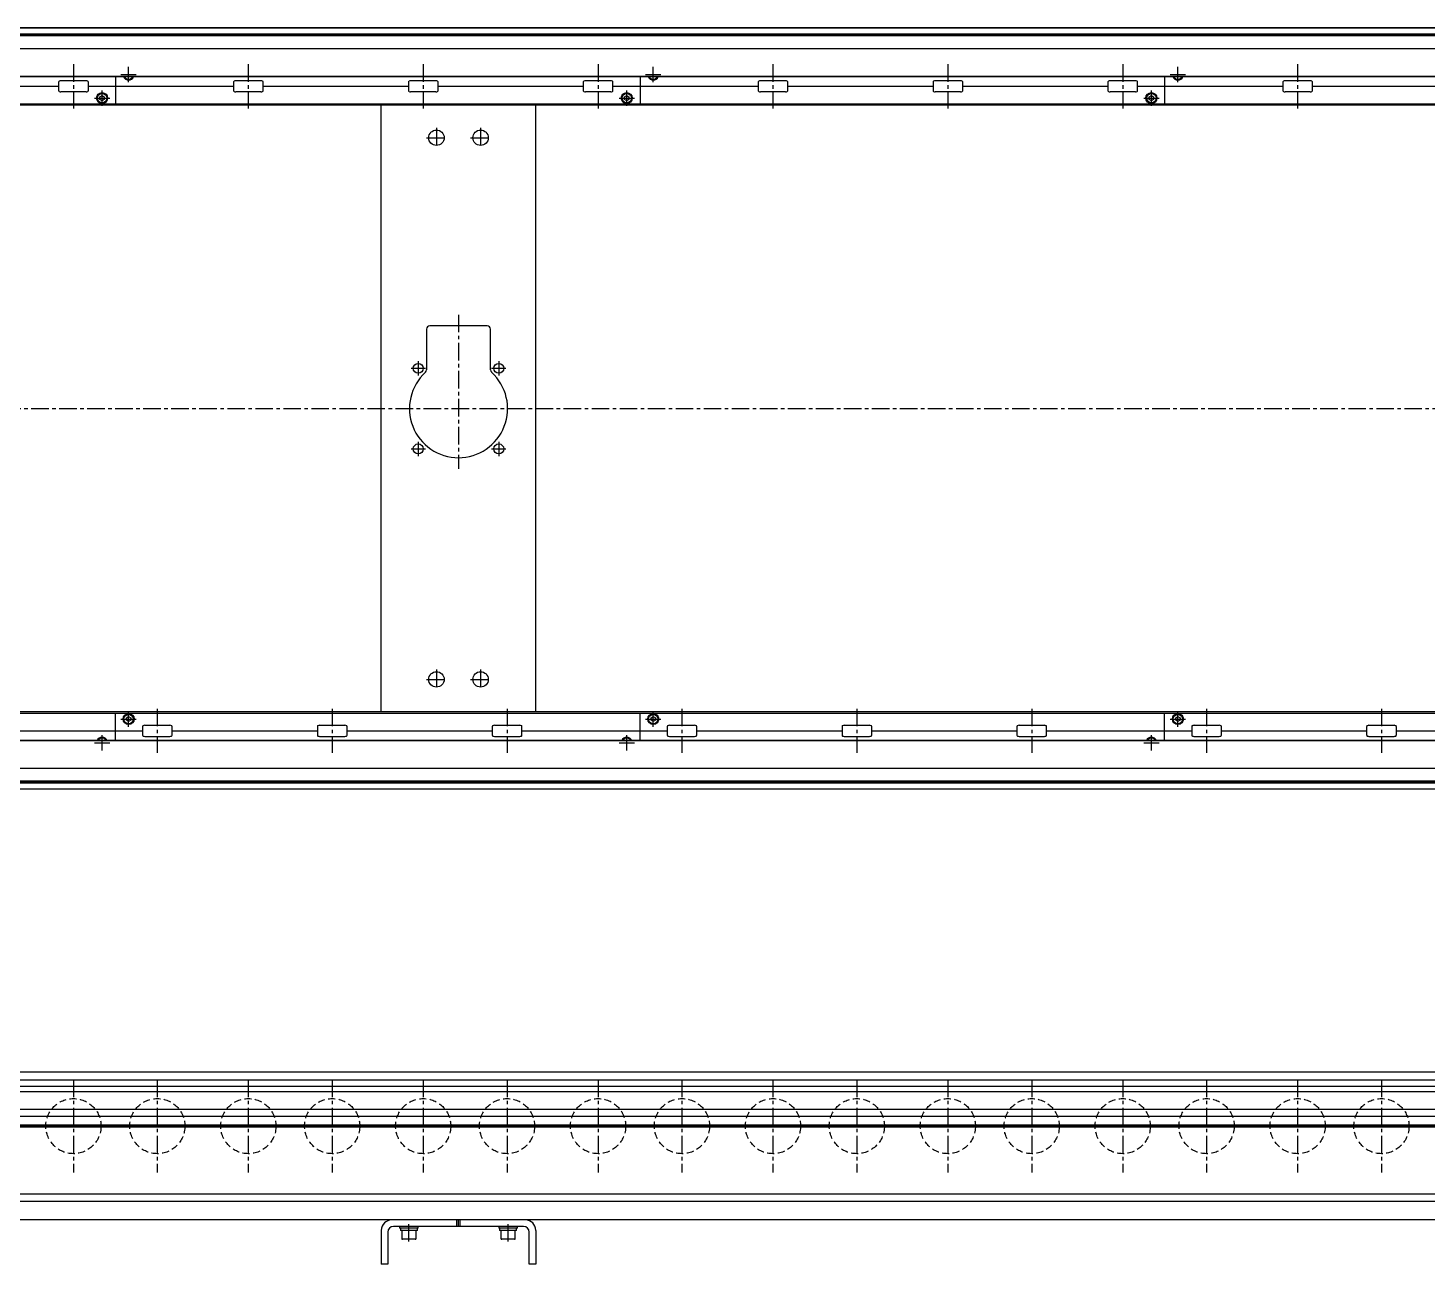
# Model space of a CAD drawing. Extents: x -10 to 5125, y -8 to 1201.
# Drawn here: x 1322 to 2590, y 28 to 1148 of the extents above; entities that cross this region are included whole.
import ezdxf

# ---------------------------------------------------------------- set-up
doc = ezdxf.new("R2010")
doc.units = 0
doc.header["$LTSCALE"] = 0.5
doc.linetypes.add('CENTER', pattern=[50.8, 31.75, -6.35, 6.35, -6.35])
doc.linetypes.add('DASHED', pattern=[19.05, 12.7, -6.35])
for name, color, linetype in [('MSM_CENTER', 1, 'CENTER'), ('MSM_CONTINUOUS', 7, 'CONTINUOUS'), ('MSM_DASHED', 4, 'DASHED')]:
    doc.layers.add(name, color=color, linetype=linetype)

msp = doc.modelspace()

# ---------------------------------------------------------------- linework, layer by layer
at = {"layer": 'MSM_CENTER'}
for p, q in [((1363.2, 1115.5), (1363.2, 1075.5)), ((1406.2, 1106.2), (1420.2, 1106.2)), ((1413.2, 1099.2), (1413.2, 1113.3)), ((1521.7, 1115.5), (1521.7, 1075.5)), ((1680.2, 1115.5), (1680.2, 1075.5)), ((1838.7, 1115.5), (1838.7, 1075.5)), ((1881.7, 1106.2), (1895.7, 1106.2)), ((1888.7, 1099.2), (1888.7, 1113.3)), ((1997.2, 1115.5), (1997.2, 1075.5)), ((2155.7, 1115.5), (2155.7, 1075.5)), ((2314.2, 1115.5), (2314.2, 1075.5)), ((2357.2, 1106.2), (2371.2, 1106.2)), ((2364.2, 1099.2), (2364.2, 1113.3)), ((2472.7, 1115.5), (2472.7, 1075.5)), ((1389.2, 1077.7), (1389.2, 1091.8)), ((1864.7, 1077.7), (1864.7, 1091.8)), ((2340.2, 1077.7), (2340.2, 1091.8)), ((1382.2, 1084.8), (1396.2, 1084.8)), ((1857.7, 1084.8), (1871.8, 1084.8)), ((2333.2, 1084.8), (2347.2, 1084.8)), ((1692.2, 1057.9), (1692.2, 1039.9)), ((1732.2, 1057.9), (1732.2, 1039.9)), ((1683.2, 1048.9), (1701.2, 1048.9)), ((1723.2, 1048.9), (1741.2, 1048.9)), ((1712.2, 888.4), (1712.2, 748.9)), ((1669.2, 839.9), (1682.2, 839.9)), ((1675.7, 846.4), (1675.7, 833.4)), ((1742.2, 839.9), (1755.2, 839.9)), ((1748.7, 846.4), (1748.7, 833.4)), ((359.7, 803.4), (4267.9, 803.4)), ((1669.2, 766.9), (1682.2, 766.9)), ((1675.7, 773.4), (1675.7, 760.4)), ((1742.2, 766.9), (1755.2, 766.9)), ((1748.7, 773.4), (1748.7, 760.4)), ((1692.2, 566.9), (1692.2, 548.9)), ((1732.2, 566.9), (1732.2, 548.9)), ((1683.2, 557.9), (1701.2, 557.9)), ((1723.2, 557.9), (1741.2, 557.9)), ((1406.2, 522), (1420.2, 522)), ((1413.2, 515), (1413.2, 529.1)), ((1439.2, 531.3), (1439.2, 491.3)), ((1597.7, 531.3), (1597.7, 491.3)), ((1756.2, 531.3), (1756.2, 491.3)), ((1881.7, 522), (1895.7, 522)), ((1888.7, 515), (1888.7, 529.1)), ((1914.7, 531.3), (1914.7, 491.3)), ((2073.2, 531.3), (2073.2, 491.3)), ((2231.7, 531.3), (2231.7, 491.3)), ((2357.2, 522), (2371.2, 522)), ((2364.2, 515), (2364.2, 529.1)), ((2390.2, 531.3), (2390.2, 491.3)), ((2548.7, 531.3), (2548.7, 491.3)), ((1389.2, 493.5), (1389.2, 507.5)), ((1864.7, 493.5), (1864.7, 507.5)), ((2340.2, 493.5), (2340.2, 507.5)), ((1382.2, 500.5), (1396.2, 500.5)), ((1857.7, 500.5), (1871.8, 500.5)), ((2333.2, 500.5), (2347.2, 500.5)), ((1363.2, 195), (1363.2, 111)), ((1439.2, 195), (1439.2, 111)), ((1521.7, 195), (1521.7, 111)), ((1597.7, 195), (1597.7, 111)), ((1680.2, 195), (1680.2, 111)), ((1756.2, 195), (1756.2, 111)), ((1838.7, 195), (1838.7, 111)), ((1914.7, 195), (1914.7, 111)), ((1997.2, 195), (1997.2, 111)), ((2073.2, 195), (2073.2, 111)), ((2155.7, 195), (2155.7, 111)), ((2231.7, 195), (2231.7, 111)), ((2314.2, 195), (2314.2, 111)), ((2390.2, 195), (2390.2, 111)), ((2472.7, 195), (2472.7, 111)), ((2548.7, 195), (2548.7, 111)), ((367.2, 153), (4258.3, 153)), ((1667.2, 48.4), (1667.2, 64)), ((1757.2, 48.4), (1757.2, 64))]:
    msp.add_line(p, q, dxfattribs=at)
at = {"layer": 'MSM_CONTINUOUS'}
for p, q in [((4257.9, 1148.4), (370.6, 1148.4)), ((4256.2, 1148.3), (372.2, 1148.3)), ((4231.6, 1142.9), (396.9, 1142.9)), ((4231.5, 1142), (397, 1142)), ((4256.2, 1129.5), (372.2, 1129.5)), ((4231.6, 1141.2), (396.9, 1141.2)), ((4256.2, 1104.1), (372.2, 1104.1)), ((4256.2, 1104.5), (422.2, 1104.5)), ((1401.2, 1104.1), (1401.2, 1079.4)), ((1413.2, 1103.9), (1412.9, 1104.1)), ((1413.6, 1104.1), (1413.2, 1103.9)), ((1876.7, 1104.1), (1876.7, 1079.4)), ((1888.7, 1103.9), (1888.4, 1104.1)), ((1889.1, 1104.1), (1888.7, 1103.9)), ((2352.2, 1104.1), (2352.2, 1079.4)), ((2364.2, 1103.9), (2363.9, 1104.1)), ((2364.6, 1104.1), (2364.2, 1103.9)), ((1349.8, 1095.5), (1218.2, 1095.5)), ((1349.8, 1099.5), (1349.8, 1091.5)), ((1374.7, 1100.5), (1351.8, 1100.5)), ((1374.7, 1090.5), (1351.8, 1090.5)), ((1376.7, 1091.5), (1376.7, 1099.5)), ((1508.3, 1095.5), (1376.7, 1095.5)), ((1508.3, 1099.5), (1508.3, 1091.5)), ((1533.2, 1100.5), (1510.3, 1100.5)), ((1533.2, 1090.5), (1510.3, 1090.5)), ((1535.2, 1091.5), (1535.2, 1099.5)), ((1666.8, 1095.5), (1535.2, 1095.5)), ((1666.8, 1099.5), (1666.8, 1091.5)), ((1691.7, 1100.5), (1668.8, 1100.5)), ((1691.7, 1090.5), (1668.8, 1090.5)), ((1693.7, 1091.5), (1693.7, 1099.5)), ((1825.3, 1095.5), (1693.7, 1095.5)), ((1825.3, 1099.5), (1825.3, 1091.5)), ((1850.2, 1100.5), (1827.3, 1100.5)), ((1850.2, 1090.5), (1827.3, 1090.5)), ((1852.2, 1091.5), (1852.2, 1099.5)), ((1983.8, 1095.5), (1852.2, 1095.5)), ((1983.8, 1099.5), (1983.8, 1091.5)), ((2008.7, 1100.5), (1985.8, 1100.5)), ((2008.7, 1090.5), (1985.8, 1090.5)), ((2010.7, 1091.5), (2010.7, 1099.5)), ((2142.3, 1095.5), (2010.7, 1095.5)), ((2142.3, 1099.5), (2142.3, 1091.5)), ((2167.2, 1100.5), (2144.3, 1100.5)), ((2167.2, 1090.5), (2144.3, 1090.5)), ((2169.2, 1091.5), (2169.2, 1099.5)), ((2300.8, 1095.5), (2169.2, 1095.5)), ((2300.8, 1099.5), (2300.8, 1091.5)), ((2325.7, 1100.5), (2302.8, 1100.5)), ((2325.7, 1090.5), (2302.8, 1090.5)), ((2327.7, 1091.5), (2327.7, 1099.5)), ((2459.3, 1095.5), (2327.7, 1095.5)), ((2459.3, 1099.5), (2459.3, 1091.5)), ((2484.2, 1100.5), (2461.3, 1100.5)), ((2484.2, 1090.5), (2461.3, 1090.5)), ((2486.2, 1091.5), (2486.2, 1099.5)), ((2617.8, 1095.5), (2486.2, 1095.5)), ((4254.2, 1079.4), (450.2, 1079.4)), ((4257.9, 1078.4), (450.2, 1078.4)), ((1387.2, 1085.9), (1389.2, 1087.1)), ((1387.2, 1083.6), (1387.2, 1085.9)), ((1389.2, 1082.4), (1387.2, 1083.6)), ((1389.2, 1087.1), (1391.2, 1085.9)), ((1391.2, 1083.6), (1389.2, 1082.4)), ((1391.2, 1085.9), (1391.2, 1083.6)), ((1642.2, 528.4), (1642.2, 1078.4)), ((1782.2, 528.4), (1782.2, 1078.4)), ((1862.7, 1085.9), (1864.7, 1087.1)), ((1862.7, 1083.6), (1862.7, 1085.9)), ((1864.7, 1082.4), (1862.7, 1083.6)), ((1864.7, 1087.1), (1866.7, 1085.9)), ((1866.7, 1083.6), (1864.7, 1082.4)), ((1866.7, 1085.9), (1866.7, 1083.6)), ((2338.2, 1085.9), (2340.2, 1087.1)), ((2338.2, 1083.6), (2338.2, 1085.9)), ((2340.2, 1082.4), (2338.2, 1083.6)), ((2340.2, 1087.1), (2342.2, 1085.9)), ((2342.2, 1083.6), (2340.2, 1082.4)), ((2342.2, 1085.9), (2342.2, 1083.6)), ((1683.2, 875.4), (1683.2, 838.5)), ((1738.2, 878.4), (1686.2, 878.4)), ((1741.2, 838.5), (1741.2, 875.4)), ((4257.9, 528.4), (450.2, 528.4)), ((450.2, 527.4), (4254.2, 527.4)), ((1401.2, 502.6), (1401.2, 527.4)), ((1411.2, 523.2), (1413.2, 524.4)), ((1411.2, 520.9), (1411.2, 523.2)), ((1413.2, 519.7), (1411.2, 520.9)), ((1413.2, 524.4), (1415.2, 523.2)), ((1415.2, 520.9), (1413.2, 519.7)), ((1415.2, 523.2), (1415.2, 520.9)), ((1876.7, 502.6), (1876.7, 527.4)), ((1886.7, 523.2), (1888.7, 524.4)), ((1886.7, 520.9), (1886.7, 523.2)), ((1888.7, 519.7), (1886.7, 520.9)), ((1888.7, 524.4), (1890.7, 523.2)), ((1890.7, 520.9), (1888.7, 519.7)), ((1890.7, 523.2), (1890.7, 520.9)), ((2352.2, 502.6), (2352.2, 527.4)), ((2362.2, 523.2), (2364.2, 524.4)), ((2362.2, 520.9), (2362.2, 523.2)), ((2364.2, 519.7), (2362.2, 520.9)), ((2364.2, 524.4), (2366.2, 523.2)), ((2366.2, 520.9), (2364.2, 519.7)), ((2366.2, 523.2), (2366.2, 520.9)), ((1294.2, 511.3), (1425.8, 511.3)), ((1425.8, 515.3), (1425.8, 507.3)), ((1427.8, 516.3), (1450.7, 516.3)), ((1452.7, 507.3), (1452.7, 515.3)), ((1452.7, 511.3), (1584.3, 511.3)), ((1584.3, 515.3), (1584.3, 507.3)), ((1586.3, 516.3), (1609.2, 516.3)), ((1611.2, 507.3), (1611.2, 515.3)), ((1611.2, 511.3), (1742.8, 511.3)), ((1742.8, 515.3), (1742.8, 507.3)), ((1744.8, 516.3), (1767.7, 516.3)), ((1769.7, 507.3), (1769.7, 515.3)), ((1769.7, 511.3), (1901.3, 511.3)), ((1901.3, 515.3), (1901.3, 507.3)), ((1903.3, 516.3), (1926.2, 516.3)), ((1928.2, 507.3), (1928.2, 515.3)), ((1928.2, 511.3), (2059.8, 511.3)), ((2059.8, 515.3), (2059.8, 507.3)), ((2061.8, 516.3), (2084.7, 516.3)), ((2086.7, 507.3), (2086.7, 515.3)), ((2086.7, 511.3), (2218.3, 511.3)), ((2218.3, 515.3), (2218.3, 507.3)), ((2220.3, 516.3), (2243.2, 516.3)), ((2245.2, 507.3), (2245.2, 515.3)), ((2245.2, 511.3), (2376.8, 511.3)), ((2376.8, 515.3), (2376.8, 507.3)), ((2378.8, 516.3), (2401.7, 516.3)), ((2403.7, 507.3), (2403.7, 515.3)), ((2403.7, 511.3), (2535.3, 511.3)), ((2535.3, 515.3), (2535.3, 507.3)), ((2537.3, 516.3), (2560.2, 516.3)), ((2562.2, 507.3), (2562.2, 515.3)), ((2562.2, 511.3), (2693.8, 511.3)), ((4256.2, 502.6), (372.2, 502.6)), ((4256.2, 502.2), (422.2, 502.2)), ((1388.9, 502.6), (1389.2, 502.9)), ((1389.2, 502.9), (1389.6, 502.6)), ((1427.8, 506.3), (1450.7, 506.3)), ((1586.3, 506.3), (1609.2, 506.3)), ((1744.8, 506.3), (1767.7, 506.3)), ((1864.4, 502.6), (1864.7, 502.9)), ((1864.7, 502.9), (1865.1, 502.6)), ((1903.3, 506.3), (1926.2, 506.3)), ((2061.8, 506.3), (2084.7, 506.3)), ((2220.3, 506.3), (2243.2, 506.3)), ((2339.9, 502.6), (2340.2, 502.9)), ((2340.2, 502.9), (2340.6, 502.6)), ((2378.8, 506.3), (2401.7, 506.3)), ((2537.3, 506.3), (2560.2, 506.3)), ((4256.2, 477.2), (372.2, 477.2)), ((4257.9, 458.4), (370.6, 458.4)), ((4256.2, 458.4), (372.2, 458.4)), ((4231.6, 465.6), (396.9, 465.6)), ((4231.6, 463.9), (396.9, 463.9)), ((4231.5, 464.7), (397, 464.7)), ((4256.2, 202), (372.2, 202)), ((4256.2, 194.6), (674.4, 194.6)), ((4140.2, 189), (676.6, 189)), ((4140.2, 184), (678.6, 184)), ((4040.2, 168.2), (667.2, 168.2)), ((4040.2, 161.8), (682.2, 161.8)), ((4040.2, 153.9), (682.2, 153.9)), ((4040.2, 153), (682.2, 153)), ((4040.2, 152.1), (682.2, 152.1)), ((4040.2, 91.3), (682.2, 91.3)), ((4040.2, 84.8), (679.7, 84.8)), ((4257.9, 68), (472.2, 68)), ((1710.7, 62), (1710.7, 68)), ((1712.2, 62), (1712.2, 68)), ((1713.7, 62), (1713.7, 68)), ((1642.2, 58.5), (1642.2, 28)), ((1648.2, 57), (1648.2, 28)), ((1771.2, 62), (1653.2, 62)), ((1658.7, 62), (1658.7, 60.4)), ((1675.7, 60.4), (1658.7, 60.4)), ((1659.5, 60.4), (1659.5, 58.4)), ((1674.9, 58.4), (1659.5, 58.4)), ((1660.7, 58.4), (1660.7, 51.2)), ((1673.7, 51.2), (1673.7, 58.4)), ((1674.9, 58.4), (1674.9, 60.4)), ((1675.7, 60.4), (1675.7, 62)), ((1748.7, 62), (1748.7, 60.4)), ((1765.7, 60.4), (1748.7, 60.4)), ((1749.5, 60.4), (1749.5, 58.4)), ((1764.9, 58.4), (1749.5, 58.4)), ((1750.7, 58.4), (1750.7, 51.2)), ((1763.7, 51.2), (1763.7, 58.4)), ((1764.9, 58.4), (1764.9, 60.4)), ((1765.7, 60.4), (1765.7, 62)), ((1776.2, 28), (1776.2, 57)), ((1782.2, 58.5), (1782.2, 28)), ((1672.9, 50.4), (1661.5, 50.4)), ((1762.9, 50.4), (1751.5, 50.4)), ((1648.2, 28), (1642.2, 28)), ((1782.2, 28), (1776.2, 28))]:
    msp.add_line(p, q, dxfattribs=at)
for centre, radius in [((1389.2, 1084.8), 5), ((1389.2, 1084.8), 4.25), ((1864.7, 1084.8), 5), ((1864.7, 1084.8), 4.25), ((2340.2, 1084.8), 5), ((2340.2, 1084.8), 4.25), ((1692.2, 1048.9), 7), ((1732.2, 1048.9), 7), ((1675.7, 839.9), 4.5), ((1748.7, 839.9), 4.5), ((1675.7, 766.9), 4.5), ((1748.7, 766.9), 4.5), ((1692.2, 557.9), 7), ((1732.2, 557.9), 7), ((1413.2, 522), 5), ((1413.2, 522), 4.25), ((1888.7, 522), 5), ((1888.7, 522), 4.25), ((2364.2, 522), 5), ((2364.2, 522), 4.25)]:
    msp.add_circle(centre, radius, dxfattribs=at)
for centre, radius, start, end in [((1413.2, 1106.2), 5, 204.8346, 335.1654), ((1413.2, 1106.2), 4.25, 209.6116, 330.3884), ((1888.7, 1106.2), 5, 204.8346, 335.1654), ((1888.7, 1106.2), 4.25, 209.6116, 330.3884), ((2364.2, 1106.2), 5, 204.8346, 335.1654), ((2364.2, 1106.2), 4.25, 209.6116, 330.3884), ((1350.7, 1099.4), 0.882, 115.5328, 172.1027), ((1350.7, 1091.6), 0.882, 187.8973, 244.4672), ((1351.8, 1097.1), 3.41, 89.6687, 115.2454), ((1351.8, 1093.9), 3.41, 244.7546, 270.3313), ((1374.7, 1097.1), 3.41, 64.7546, 90.3313), ((1374.7, 1093.9), 3.41, 269.6687, 295.2454), ((1375.8, 1099.4), 0.882, 7.8973, 64.4672), ((1375.8, 1091.6), 0.882, 295.5328, 352.1027), ((1509.2, 1099.4), 0.882, 115.5328, 172.1027), ((1509.2, 1091.6), 0.882, 187.8973, 244.4672), ((1510.3, 1097.1), 3.41, 89.6687, 115.2454), ((1510.3, 1093.9), 3.41, 244.7546, 270.3313), ((1533.2, 1097.1), 3.41, 64.7546, 90.3313), ((1533.2, 1093.9), 3.41, 269.6687, 295.2454), ((1534.3, 1099.4), 0.882, 7.8973, 64.4672), ((1534.3, 1091.6), 0.882, 295.5328, 352.1027), ((1667.7, 1099.4), 0.882, 115.5328, 172.1027), ((1667.7, 1091.6), 0.882, 187.8973, 244.4672), ((1668.8, 1097.1), 3.41, 89.6687, 115.2454), ((1668.8, 1093.9), 3.41, 244.7546, 270.3313), ((1691.7, 1097.1), 3.41, 64.7546, 90.3313), ((1691.7, 1093.9), 3.41, 269.6687, 295.2454), ((1692.8, 1099.4), 0.882, 7.8973, 64.4672), ((1692.8, 1091.6), 0.882, 295.5328, 352.1027), ((1826.2, 1099.4), 0.882, 115.5328, 172.1027), ((1826.2, 1091.6), 0.882, 187.8973, 244.4672), ((1827.3, 1097.1), 3.41, 89.6687, 115.2454), ((1827.3, 1093.9), 3.41, 244.7546, 270.3313), ((1850.2, 1097.1), 3.41, 64.7546, 90.3313), ((1850.2, 1093.9), 3.41, 269.6687, 295.2454), ((1851.3, 1099.4), 0.882, 7.8973, 64.4672), ((1851.3, 1091.6), 0.882, 295.5328, 352.1027), ((1984.7, 1099.4), 0.882, 115.5328, 172.1027), ((1984.7, 1091.6), 0.882, 187.8973, 244.4672), ((1985.8, 1097.1), 3.41, 89.6687, 115.2454), ((1985.8, 1093.9), 3.41, 244.7546, 270.3313), ((2008.7, 1097.1), 3.41, 64.7546, 90.3313), ((2008.7, 1093.9), 3.41, 269.6687, 295.2454), ((2009.8, 1099.4), 0.882, 7.8973, 64.4672), ((2009.8, 1091.6), 0.882, 295.5328, 352.1027), ((2143.2, 1099.4), 0.882, 115.5328, 172.1027), ((2143.2, 1091.6), 0.882, 187.8973, 244.4672), ((2144.3, 1097.1), 3.41, 89.6687, 115.2454), ((2144.3, 1093.9), 3.41, 244.7546, 270.3313), ((2167.2, 1097.1), 3.41, 64.7546, 90.3313), ((2167.2, 1093.9), 3.41, 269.6687, 295.2454), ((2168.3, 1099.4), 0.882, 7.8973, 64.4672), ((2168.3, 1091.6), 0.882, 295.5328, 352.1027), ((2301.7, 1099.4), 0.882, 115.5328, 172.1027), ((2301.7, 1091.6), 0.882, 187.8973, 244.4672), ((2302.8, 1097.1), 3.41, 89.6687, 115.2454), ((2302.8, 1093.9), 3.41, 244.7546, 270.3313), ((2325.7, 1097.1), 3.41, 64.7546, 90.3313), ((2325.7, 1093.9), 3.41, 269.6687, 295.2454), ((2326.8, 1099.4), 0.882, 7.8973, 64.4672), ((2326.8, 1091.6), 0.882, 295.5328, 352.1027), ((2460.2, 1099.4), 0.882, 115.5328, 172.1027), ((2460.2, 1091.6), 0.882, 187.8973, 244.4672), ((2461.3, 1097.1), 3.41, 89.6687, 115.2454), ((2461.3, 1093.9), 3.41, 244.7546, 270.3313), ((2484.2, 1097.1), 3.41, 64.7546, 90.3313), ((2484.2, 1093.9), 3.41, 269.6687, 295.2454), ((2485.3, 1099.4), 0.882, 7.8973, 64.4672), ((2485.3, 1091.6), 0.882, 295.5328, 352.1027), ((1686.2, 875.4), 3, 90, 180), ((1738.2, 875.4), 3, 360, 90), ((1680.2, 838.5), 3, 312.3521, 0), ((1744.3, 838.5), 3, 180, 227.6479), ((1712.2, 803.4), 44.5, 132.3521, 47.6479), ((1426.7, 515.2), 0.882, 115.5328, 172.1027), ((1426.7, 507.4), 0.882, 187.8973, 244.4672), ((1427.8, 512.9), 3.41, 89.6687, 115.2454), ((1450.7, 512.9), 3.41, 64.7546, 90.3313), ((1451.8, 515.2), 0.882, 7.8973, 64.4672), ((1451.8, 507.4), 0.882, 295.5328, 352.1027), ((1585.2, 515.2), 0.882, 115.5328, 172.1027), ((1585.2, 507.4), 0.882, 187.8973, 244.4672), ((1586.3, 512.9), 3.41, 89.6687, 115.2454), ((1609.2, 512.9), 3.41, 64.7546, 90.3313), ((1610.3, 515.2), 0.882, 7.8973, 64.4672), ((1610.3, 507.4), 0.882, 295.5328, 352.1027), ((1743.7, 515.2), 0.882, 115.5328, 172.1027), ((1743.7, 507.4), 0.882, 187.8973, 244.4672), ((1744.8, 512.9), 3.41, 89.6687, 115.2454), ((1767.7, 512.9), 3.41, 64.7546, 90.3313), ((1768.8, 515.2), 0.882, 7.8973, 64.4672), ((1768.8, 507.4), 0.882, 295.5328, 352.1027), ((1902.2, 515.2), 0.882, 115.5328, 172.1027), ((1902.2, 507.4), 0.882, 187.8973, 244.4672), ((1903.3, 512.9), 3.41, 89.6687, 115.2454), ((1926.2, 512.9), 3.41, 64.7546, 90.3313), ((1927.3, 515.2), 0.882, 7.8973, 64.4672), ((1927.3, 507.4), 0.882, 295.5328, 352.1027), ((2060.7, 515.2), 0.882, 115.5328, 172.1027), ((2060.7, 507.4), 0.882, 187.8973, 244.4672), ((2061.8, 512.9), 3.41, 89.6687, 115.2454), ((2084.7, 512.9), 3.41, 64.7546, 90.3313), ((2085.8, 515.2), 0.882, 7.8973, 64.4672), ((2085.8, 507.4), 0.882, 295.5328, 352.1027), ((2219.2, 515.2), 0.882, 115.5328, 172.1027), ((2219.2, 507.4), 0.882, 187.8973, 244.4672), ((2220.3, 512.9), 3.41, 89.6687, 115.2454), ((2243.2, 512.9), 3.41, 64.7546, 90.3313), ((2244.3, 515.2), 0.882, 7.8973, 64.4672), ((2244.3, 507.4), 0.882, 295.5328, 352.1027), ((2377.7, 515.2), 0.882, 115.5328, 172.1027), ((2377.7, 507.4), 0.882, 187.8973, 244.4672), ((2378.8, 512.9), 3.41, 89.6687, 115.2454), ((2401.7, 512.9), 3.41, 64.7546, 90.3313), ((2402.8, 515.2), 0.882, 7.8973, 64.4672), ((2402.8, 507.4), 0.882, 295.5328, 352.1027), ((2536.2, 515.2), 0.882, 115.5328, 172.1027), ((2536.2, 507.4), 0.882, 187.8973, 244.4672), ((2537.3, 512.9), 3.41, 89.6687, 115.2454), ((2560.2, 512.9), 3.41, 64.7546, 90.3313), ((2561.3, 515.2), 0.882, 7.8973, 64.4672), ((2561.3, 507.4), 0.882, 295.5328, 352.1027), ((1389.2, 500.5), 5, 24.8346, 155.1654), ((1389.2, 500.5), 4.25, 29.6116, 150.3884), ((1427.8, 509.7), 3.41, 244.7546, 270.3313), ((1450.7, 509.7), 3.41, 269.6687, 295.2454), ((1586.3, 509.7), 3.41, 244.7546, 270.3313), ((1609.2, 509.7), 3.41, 269.6687, 295.2454), ((1744.8, 509.7), 3.41, 244.7546, 270.3313), ((1767.7, 509.7), 3.41, 269.6687, 295.2454), ((1864.7, 500.5), 5, 24.8346, 155.1654), ((1864.7, 500.5), 4.25, 29.6116, 150.3884), ((1903.3, 509.7), 3.41, 244.7546, 270.3313), ((1926.2, 509.7), 3.41, 269.6687, 295.2454), ((2061.8, 509.7), 3.41, 244.7546, 270.3313), ((2084.7, 509.7), 3.41, 269.6687, 295.2454), ((2220.3, 509.7), 3.41, 244.7546, 270.3313), ((2243.2, 509.7), 3.41, 269.6687, 295.2454), ((2340.2, 500.5), 5, 24.8346, 155.1654), ((2340.2, 500.5), 4.25, 29.6116, 150.3884), ((2378.8, 509.7), 3.41, 244.7546, 270.3313), ((2401.7, 509.7), 3.41, 269.6687, 295.2454), ((2537.3, 509.7), 3.41, 244.7546, 270.3313), ((2560.2, 509.7), 3.41, 269.6687, 295.2454), ((1651.7, 58.5), 9.5, 90, 180), ((1772.7, 58.5), 9.5, 0, 90), ((1653.2, 57), 5, 90, 180), ((1661.5, 51.2), 0.8, 180, 270), ((1672.9, 51.2), 0.8, 270, 0), ((1751.5, 51.2), 0.8, 180, 270), ((1762.9, 51.2), 0.8, 270, 0), ((1771.2, 57), 5, 0, 90)]:
    msp.add_arc(centre, radius, start, end, dxfattribs=at)
at = {"layer": 'MSM_DASHED'}
for centre in [(1363.2, 153), (1439.2, 153), (1521.7, 153), (1597.7, 153), (1680.2, 153), (1756.2, 153), (1838.7, 153), (1914.7, 153), (1997.2, 153), (2073.2, 153), (2155.7, 153), (2231.7, 153), (2314.2, 153), (2390.2, 153), (2472.7, 153), (2548.7, 153)]:
    msp.add_circle(centre, 25, dxfattribs=at)

doc.saveas('drawing.dxf')
